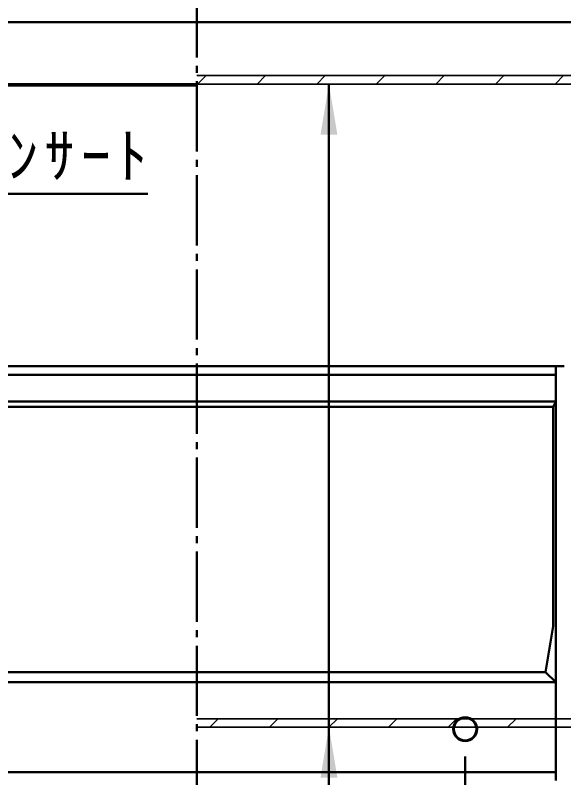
# Model space of a CAD drawing. Units: millimetres, scale not verified. Extents: x 100 to 4105, y 100 to 2870.
# Drawn here: x 2385 to 2775, y 2019 to 2563 of the extents above; entities that cross this region are included whole.
import ezdxf

# ---------------------------------------------------------------- set-up
doc = ezdxf.new("R2010")
doc.units = ezdxf.units.MM
doc.header["$LTSCALE"] = 5
doc.linetypes.add('USER2', pattern=[13.4, 10, -1.2, 1, -1.2])
doc.layers.add('V-nasSTD', color=7, linetype='Continuous', lineweight=35)
doc.styles.add('ＭＳ ゴシック', font='')
doc.styles.get('ＭＳ ゴシック').set_extended_font_data('MS Gothic')

msp = doc.modelspace()

# ---------------------------------------------------------------- hatches: boundary and pattern name
at = {"layer": 'V-nasSTD'}
for points in [[(2614.098, 2477.505), (2608.098, 2513.505), (2602.098, 2477.505)], [(2614.098, 2019.505), (2608.098, 2055.505), (2602.098, 2019.505)]]:
    msp.add_hatch(color=256, dxfattribs=at).paths.add_polyline_path(points)

# ---------------------------------------------------------------- linework, layer by layer
at = {"layer": 'V-nasSTD', "linetype": 'USER2', "lineweight": 50}
msp.add_line((2514.106, 2582.505), (2514.106, 1992.505), dxfattribs=at)
at = {"layer": 'V-nasSTD', "lineweight": 50}
for p, q in [((3014.106, 2557.505), (2014.106, 2557.505)), ((2514.106, 2513.505), (2014.106, 2513.505)), ((2514.106, 2512.505), (2014.106, 2512.505)), ((2608.098, 1963.505), (2608.098, 2513.505)), ((2219.107, 2435.281), (2479.107, 2435.281)), ((2258.606, 2312.505), (2769.606, 2312.505)), ((2769.606, 2312.505), (2769.606, 2017.505)), ((2775.606, 2312.505), (2769.606, 2312.505)), ((2258.606, 2306.505), (2769.606, 2306.505)), ((2258.606, 2287.505), (2769.606, 2287.505)), ((2767.856, 2283.605), (2769.606, 2287.505)), ((2260.355, 2283.605), (2767.856, 2283.605)), ((2767.856, 2283.605), (2767.856, 2127.505)), ((2762.418, 2094.675), (2767.856, 2127.505)), ((2265.793, 2094.675), (2762.418, 2094.675)), ((2762.418, 2094.675), (2769.606, 2087.505)), ((2258.606, 2087.505), (2769.606, 2087.505)), ((2705.106, 1937.505), (2705.106, 2034.505)), ((2258.606, 2023.505), (2769.606, 2023.505))]:
    msp.add_line(p, q, dxfattribs=at)
at = {"layer": 'V-nasSTD'}
for p, q in [((2813.606, 2519.505), (2514.106, 2519.505)), ((2769.606, 2519.505), (2514.106, 2519.505)), ((2769.606, 2519.505), (2514.106, 2519.505)), ((2514.548, 2513.505), (2520.548, 2519.505)), ((2556.975, 2513.505), (2562.975, 2519.505)), ((2599.401, 2513.505), (2605.401, 2519.505)), ((2641.827, 2513.505), (2647.827, 2519.505)), ((2684.254, 2513.505), (2690.254, 2519.505)), ((2726.68, 2513.505), (2732.68, 2519.505)), ((2769.606, 2514.004), (2775.107, 2519.505)), ((2769.606, 2519.505), (2775.606, 2519.505)), ((2813.606, 2513.505), (2514.106, 2513.505)), ((2514.106, 2513.505), (2769.606, 2513.505)), ((2775.606, 2513.505), (2769.606, 2513.505)), ((2813.606, 2061.505), (2514.106, 2061.505)), ((2663.856, 2061.505), (2514.106, 2061.505)), ((2663.856, 2061.505), (2514.106, 2061.505)), ((2514.106, 2061.35), (2514.26, 2061.505)), ((2523.239, 2055.505), (2529.239, 2061.505)), ((2565.665, 2055.505), (2571.665, 2061.505)), ((2608.091, 2055.505), (2614.091, 2061.505)), ((2650.518, 2055.505), (2656.518, 2061.505)), ((2769.606, 2061.505), (2663.856, 2061.505)), ((2769.606, 2061.505), (2663.856, 2061.505)), ((2692.944, 2055.505), (2698.944, 2061.505)), ((2735.371, 2055.505), (2741.371, 2061.505)), ((2769.606, 2061.505), (2775.606, 2061.505)), ((2813.606, 2055.505), (2514.106, 2055.505)), ((2514.106, 2055.505), (2769.606, 2055.505)), ((2514.106, 2055.505), (2769.606, 2055.505)), ((2775.606, 2055.505), (2769.606, 2055.505))]:
    msp.add_line(p, q, dxfattribs=at)
at = {"layer": 'V-nasSTD', "lineweight": 50}
for radius in [8.5, 8]:
    msp.add_circle((2705.106, 2054.005), radius, dxfattribs=at)

# ---------------------------------------------------------------- texts
at = {"layer": 'V-nasSTD', "insert": (2224.227, 2478.481), "char_height": 31.67, "attachment_point": 1, "style": 'ＭＳ ゴシック'}
msp.add_mtext('\\T1.2;2-M16ｲﾝｻｰﾄ', dxfattribs=at)

doc.saveas('drawing.dxf')
